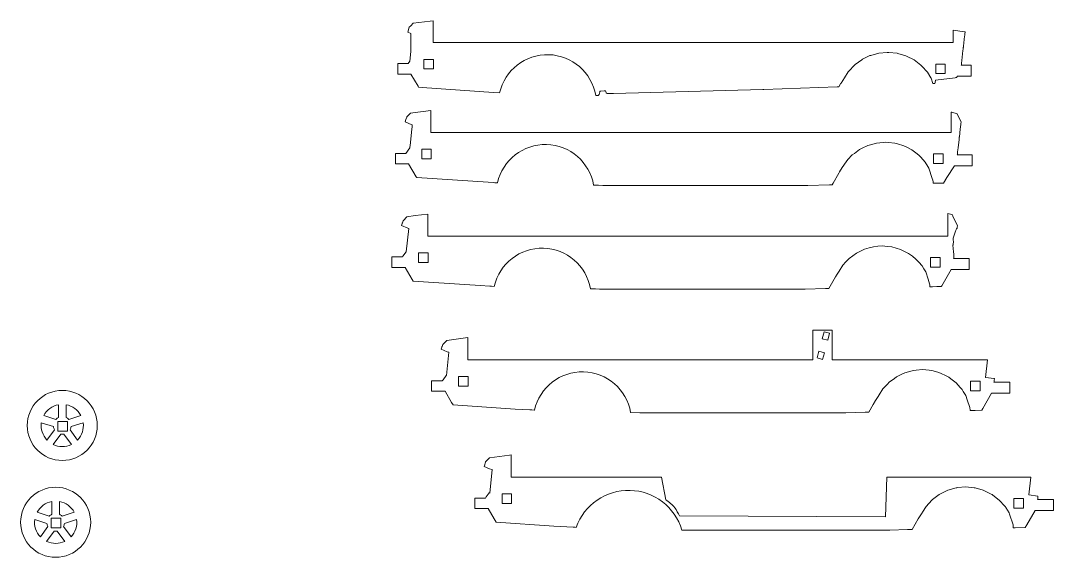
# Model space of a CAD drawing. Header units: millimetres. Extents: x -3396 to 75, y -180 to 2055.
# Drawn here: x -2489 to -1953, y 1776 to 2055 of the extents above; entities that cross this region are included whole.
import ezdxf

# ---------------------------------------------------------------- set-up
doc = ezdxf.new("R2010")
doc.units = ezdxf.units.MM

msp = doc.modelspace()

# ---------------------------------------------------------------- linework, layer by layer
at = {"color": 7, "linetype": 'Continuous', "lineweight": 15}
for p, q in [((-2286.07, 2052.2), (-2284.82, 2053.49)), ((-2284.82, 2053.49), (-2275.94, 2054.63)), ((-2274.51, 2054.81), (-2275.94, 2054.63)), ((-2274.51, 2043.4), (-2274.51, 2054.81)), ((-2287.64, 2048.87), (-2287.48, 2049.36)), ((-2286.09, 2048.22), (-2287.64, 2048.87)), ((-2287.48, 2049.36), (-2287, 2050.91)), ((-2286.85, 2051.4), (-2287, 2050.91)), ((-2286.85, 2051.4), (-2286.07, 2052.2)), ((-2285.98, 2038.87), (-2286.09, 2048.22)), ((-1998.63, 2049.1), (-2004.51, 2049.83)), ((-2004.51, 2049.83), (-2004.51, 2043.4)), ((-1998.47, 2049.05), (-1998.63, 2049.1)), ((-1998.46, 2047.96), (-1998.55, 2047.21)), ((-1998.47, 2049.05), (-1998.37, 2048.81)), ((-1998.37, 2048.77), (-1998.46, 2047.96)), ((-1998.37, 2048.77), (-1998.37, 2048.81)), ((-2004.51, 2043.4), (-2274.51, 2043.4)), ((-1998.6, 2046.81), (-1999.21, 2041.51)), ((-1998.56, 2047.17), (-1998.6, 2046.81)), ((-1998.55, 2047.21), (-1998.56, 2047.17)), ((-2286.51, 2033.71), (-2285.98, 2038.87)), ((-2043.12, 2037.92), (-2047.3, 2036.77)), ((-2038.78, 2038.3), (-2043.12, 2037.92)), ((-2038.39, 2038.33), (-2038.78, 2038.3)), ((-2038, 2038.29), (-2038.39, 2038.33)), ((-2033.65, 2037.86), (-2038, 2038.29)), ((-2033.29, 2037.76), (-2033.65, 2037.86)), ((-2029.09, 2036.54), (-2033.29, 2037.76)), ((-1999.46, 2039.3), (-2000.05, 2034.18)), ((-1999.37, 2040.09), (-1999.46, 2039.3)), ((-1999.37, 2040.09), (-1999.36, 2040.14)), ((-1999.27, 2040.97), (-1999.36, 2040.19)), ((-1999.36, 2040.19), (-1999.36, 2040.14)), ((-1999.26, 2041.01), (-1999.27, 2040.97)), ((-1999.21, 2041.51), (-1999.26, 2041.01)), ((-2287.87, 2032.57), (-2292.78, 2032.57)), ((-2292.78, 2027.12), (-2292.78, 2032.57)), ((-2287.87, 2032.57), (-2287.39, 2032.57)), ((-2287.39, 2032.57), (-2287.35, 2032.63)), ((-2287.35, 2032.63), (-2286.51, 2033.71)), ((-2279.32, 2034.74), (-2274.32, 2034.74)), ((-2279.32, 2029.74), (-2279.32, 2034.74)), ((-2274.32, 2034.74), (-2274.32, 2029.74)), ((-2055.79, 2031.74), (-2058.7, 2028.6)), ((-2055.43, 2032.01), (-2055.79, 2031.74)), ((-2051.98, 2034.57), (-2055.43, 2032.01)), ((-2051.58, 2034.76), (-2051.98, 2034.57)), ((-2047.71, 2036.65), (-2051.58, 2034.76)), ((-2047.3, 2036.77), (-2047.71, 2036.65)), ((-2028.77, 2036.38), (-2029.09, 2036.54)), ((-2024.85, 2034.4), (-2028.77, 2036.38)), ((-2021.34, 2031.72), (-2024.85, 2034.4)), ((-2021.07, 2031.52), (-2021.34, 2031.72)), ((-2013.61, 2032.31), (-2008.61, 2032.31)), ((-2013.61, 2027.31), (-2013.61, 2032.31)), ((-2008.61, 2032.31), (-2008.61, 2027.31)), ((-2000.29, 2032.13), (-2000.41, 2031.8)), ((-1995.15, 2031.8), (-2000.41, 2031.8)), ((-2000.28, 2032.19), (-2000.29, 2032.14)), ((-2000.29, 2032.13), (-2000.29, 2032.14)), ((-2000.19, 2032.98), (-2000.28, 2032.19)), ((-2000.18, 2033.04), (-2000.19, 2032.98)), ((-2000.1, 2033.79), (-2000.18, 2033.04)), ((-2000.05, 2034.18), (-2000.1, 2033.79)), ((-1995.15, 2031.8), (-1995.15, 2026.03)), ((-2292.78, 2027.12), (-2285.97, 2027.12)), ((-2282.29, 2020.86), (-2285.97, 2027.12)), ((-2274.32, 2029.74), (-2279.32, 2029.74)), ((-2059.01, 2028.26), (-2060.97, 2025.16)), ((-2058.7, 2028.6), (-2059.01, 2028.26)), ((-2020.85, 2031.27), (-2021.07, 2031.52)), ((-2017.89, 2028), (-2020.85, 2031.27)), ((-2016.1, 2025.09), (-2017.89, 2028)), ((-2008.61, 2027.31), (-2013.61, 2027.31)), ((-2281.99, 2020.32), (-2282.29, 2020.86)), ((-2062.84, 2022.33), (-2063.93, 2020.41)), ((-2062.76, 2022.45), (-2062.84, 2022.33)), ((-2060.97, 2025.16), (-2062.76, 2022.45)), ((-2015.98, 2024.89), (-2016.1, 2025.09)), ((-2015.98, 2024.89), (-2015.1, 2022.18)), ((-2015.1, 2022.18), (-2014.48, 2022.2)), ((-2014.48, 2022.2), (-2014.01, 2022.21)), ((-2013.93, 2022.8), (-2014.01, 2022.21)), ((-2013.93, 2022.8), (-2013.7, 2023.92)), ((-2003.44, 2025.22), (-2013.7, 2023.92)), ((-2003.17, 2025.27), (-2003.44, 2025.22)), ((-2002.85, 2025.29), (-2003.17, 2025.27)), ((-2002.85, 2025.29), (-2002.36, 2026.03)), ((-1995.15, 2026.03), (-2002.36, 2026.03)), ((-2280.14, 2020.1), (-2281.99, 2020.32)), ((-2280.14, 2020.1), (-2243.05, 2017.5)), ((-2243.05, 2017.5), (-2239.96, 2017.33)), ((-2189.97, 2016.06), (-2190.07, 2016.06)), ((-2189.97, 2016.06), (-2188.76, 2016.02)), ((-2188.76, 2016.02), (-2188.34, 2016.52)), ((-2187.94, 2017.87), (-2188.34, 2016.52)), ((-2187.94, 2017.87), (-2187.89, 2018.22)), ((-2187.89, 2018.22), (-2187.45, 2018.24)), ((-2185.73, 2018.34), (-2187.45, 2018.24)), ((-2185.05, 2018.33), (-2185.73, 2018.34)), ((-2184.9, 2018.12), (-2185.05, 2018.33)), ((-2184.63, 2017.39), (-2184.9, 2018.12)), ((-2184.21, 2016.99), (-2184.63, 2017.39)), ((-2184.21, 2016.99), (-2184.12, 2016.99)), ((-2184.12, 2016.99), (-2181.53, 2017.04)), ((-2180.77, 2017.06), (-2181.53, 2017.04)), ((-2180.77, 2017.06), (-2103.34, 2019.04)), ((-2103.34, 2019.04), (-2102.9, 2019.05)), ((-2102.9, 2019.05), (-2064.7, 2020.39)), ((-2064.7, 2020.39), (-2063.93, 2020.41)), ((-2288.57, 2003.53), (-2288.19, 2004.76)), ((-2288.19, 2004.76), (-2288.14, 2004.82)), ((-2288.14, 2004.82), (-2286.16, 2006.86)), ((-2286.16, 2006.86), (-2284.96, 2007.01)), ((-2284.96, 2007.01), (-2275.61, 2008.21)), ((-2275.61, 1996.77), (-2275.61, 2008.21)), ((-2005.61, 2007.36), (-2005.28, 2007.32)), ((-2005.61, 2007.36), (-2005.61, 1996.77)), ((-2005.28, 2007.32), (-2002.4, 2006.42)), ((-2002.4, 2006.42), (-2000.45, 2002.18)), ((-2288.98, 2002.23), (-2288.59, 2003.46)), ((-2285.47, 2000.77), (-2288.98, 2002.23)), ((-2288.59, 2003.46), (-2288.58, 2003.5)), ((-2288.58, 2003.5), (-2288.57, 2003.53)), ((-2285.53, 1998.66), (-2285.43, 1999.61)), ((-2285.32, 2000.72), (-2285.47, 2000.77)), ((-2285.43, 1999.61), (-2285.38, 2000.05)), ((-2285.38, 2000.05), (-2285.37, 2000.23)), ((-2285.37, 2000.23), (-2285.32, 2000.72)), ((-2000.58, 2000.98), (-2000.87, 1998.5)), ((-2000.55, 2001.25), (-2000.58, 2000.98)), ((-2000.54, 2001.33), (-2000.55, 2001.25)), ((-2000.45, 2002.18), (-2000.54, 2001.41)), ((-2000.54, 2001.41), (-2000.54, 2001.33)), ((-2286.45, 1989.82), (-2285.53, 1998.66)), ((-2005.61, 1996.77), (-2275.61, 1996.77)), ((-2001.36, 1994.26), (-2001.44, 1993.51)), ((-2001.35, 1994.34), (-2001.36, 1994.26)), ((-2001.32, 1994.6), (-2001.35, 1994.34)), ((-2000.87, 1998.5), (-2001.32, 1994.6)), ((-2288.63, 1985.93), (-2286.55, 1988.82)), ((-2286.55, 1988.82), (-2286.52, 1989.11)), ((-2286.52, 1989.11), (-2286.5, 1989.32)), ((-2286.5, 1989.32), (-2286.45, 1989.82)), ((-2048.84, 1990.02), (-2051.83, 1988.56)), ((-2047.48, 1990.4), (-2048.84, 1990.02)), ((-2044.25, 1991.29), (-2047.48, 1990.4)), ((-2040.9, 1991.58), (-2044.25, 1991.29)), ((-2039.52, 1991.7), (-2040.9, 1991.58)), ((-2038.15, 1991.56), (-2039.52, 1991.7)), ((-2034.78, 1991.23), (-2038.15, 1991.56)), ((-2033.48, 1990.85), (-2034.78, 1991.23)), ((-2030.22, 1989.91), (-2033.48, 1990.85)), ((-2029.02, 1989.3), (-2030.22, 1989.91)), ((-2025.98, 1987.77), (-2029.02, 1989.3)), ((-2001.98, 1988.86), (-2002.23, 1986.68)), ((-2001.48, 1993.17), (-2001.98, 1988.86)), ((-2001.44, 1993.51), (-2001.48, 1993.17)), ((-2294.07, 1985.93), (-2288.94, 1985.93)), ((-2294.07, 1980.49), (-2294.07, 1985.93)), ((-2288.94, 1985.93), (-2288.63, 1985.93)), ((-2280.42, 1988.1), (-2275.42, 1988.1)), ((-2280.42, 1983.1), (-2280.42, 1988.1)), ((-2275.42, 1988.1), (-2275.42, 1983.1)), ((-2056.92, 1985.1), (-2059.16, 1982.68)), ((-2055.76, 1985.96), (-2056.92, 1985.1)), ((-2053.11, 1987.94), (-2055.76, 1985.96)), ((-2051.83, 1988.56), (-2053.11, 1987.94)), ((-2023.25, 1985.69), (-2025.98, 1987.77)), ((-2022.2, 1984.89), (-2023.25, 1985.69)), ((-2021.32, 1983.91), (-2022.2, 1984.89)), ((-2019.02, 1981.37), (-2021.32, 1983.91)), ((-2014.71, 1985.68), (-2009.71, 1985.68)), ((-2014.71, 1980.68), (-2014.71, 1985.68)), ((-2009.71, 1985.68), (-2009.71, 1980.68)), ((-2002.48, 1985.23), (-2002.5, 1985.17)), ((-2002.5, 1985.17), (-1994.65, 1985.17)), ((-2002.37, 1985.51), (-2002.48, 1985.23)), ((-2002.28, 1986.27), (-2002.37, 1985.51)), ((-2002.27, 1986.35), (-2002.28, 1986.27)), ((-2002.23, 1986.68), (-2002.27, 1986.35)), ((-1994.65, 1985.17), (-1994.65, 1979.4)), ((-2287.21, 1980.49), (-2294.07, 1980.49)), ((-2283.26, 1973.77), (-2287.21, 1980.49)), ((-2275.42, 1983.1), (-2280.42, 1983.1)), ((-2062.09, 1978.53), (-2063.47, 1976.44)), ((-2060.14, 1981.62), (-2062.09, 1978.53)), ((-2059.16, 1982.68), (-2060.14, 1981.62)), ((-2017.63, 1979.11), (-2019.02, 1981.37)), ((-2017.11, 1978.25), (-2017.63, 1979.11)), ((-2015.37, 1972.89), (-2017.11, 1978.25)), ((-2009.71, 1980.68), (-2014.71, 1980.68)), ((-2003.88, 1979.4), (-2007.82, 1973.43)), ((-1994.65, 1979.4), (-2003.88, 1979.4)), ((-2283.01, 1973.36), (-2283.26, 1973.77)), ((-2245.89, 1970.92), (-2283.01, 1973.36)), ((-2063.97, 1975.69), (-2066.89, 1970.53)), ((-2063.47, 1976.44), (-2063.97, 1975.69)), ((-2015.08, 1972.01), (-2015.37, 1972.89)), ((-2007.82, 1973.43), (-2009.48, 1970.56)), ((-2243.39, 1970.76), (-2245.89, 1970.92)), ((-2243.36, 1970.76), (-2243.39, 1970.76)), ((-2242.48, 1970.73), (-2243.36, 1970.76)), ((-2241.06, 1970.7), (-2242.48, 1970.73)), ((-2189.85, 1969.39), (-2191.17, 1969.42)), ((-2188.75, 1969.36), (-2189.85, 1969.39)), ((-2188.72, 1969.36), (-2188.75, 1969.36)), ((-2188.67, 1969.36), (-2188.72, 1969.36)), ((-2186.45, 1969.3), (-2188.67, 1969.36)), ((-2186.4, 1969.3), (-2186.45, 1969.3)), ((-2080.18, 1969.3), (-2186.4, 1969.3)), ((-2080.03, 1969.31), (-2080.18, 1969.3)), ((-2068.73, 1969.62), (-2080.03, 1969.31)), ((-2068.6, 1969.62), (-2068.73, 1969.62)), ((-2068.59, 1969.62), (-2068.6, 1969.62)), ((-2067.9, 1969.64), (-2068.59, 1969.62)), ((-2067.82, 1969.64), (-2067.9, 1969.64)), ((-2067.39, 1969.64), (-2067.82, 1969.64)), ((-2066.89, 1970.53), (-2067.39, 1969.64)), ((-2014.95, 1971.16), (-2015.08, 1972.01)), ((-2014.93, 1971.05), (-2014.95, 1971.16)), ((-2014.93, 1970.54), (-2014.93, 1971.05)), ((-2014.93, 1970.48), (-2014.93, 1970.54)), ((-2013.87, 1970.49), (-2014.93, 1970.48)), ((-2013.06, 1970.51), (-2013.87, 1970.49)), ((-2009.89, 1970.56), (-2013.06, 1970.51)), ((-2009.48, 1970.56), (-2009.89, 1970.56)), ((-2290.08, 1951), (-2289.9, 1951.18)), ((-2289.9, 1951.18), (-2288.05, 1953.09)), ((-2288.05, 1953.09), (-2283.8, 1953.64)), ((-2283.8, 1953.64), (-2277.25, 1954.48)), ((-2277.25, 1943), (-2277.25, 1954.48)), ((-2007.25, 1954.8), (-2005.89, 1954.39)), ((-2007.25, 1954.8), (-2007.25, 1943)), ((-2005.89, 1954.39), (-2005.41, 1954.24)), ((-2005.41, 1954.24), (-2004.97, 1954.1)), ((-2004.97, 1954.1), (-2004.64, 1953.38)), ((-2004.64, 1953.38), (-2002.37, 1948.42)), ((-2290.87, 1948.47), (-2290.51, 1949.62)), ((-2287.59, 1947.1), (-2290.87, 1948.47)), ((-2290.51, 1949.62), (-2290.47, 1949.73)), ((-2290.47, 1949.73), (-2290.44, 1949.84)), ((-2290.44, 1949.84), (-2290.08, 1951)), ((-2288.38, 1934.82), (-2287.12, 1946.95)), ((-2287.12, 1946.95), (-2287.59, 1947.1)), ((-2003.03, 1946.36), (-2003.53, 1945.07)), ((-2002.84, 1946.77), (-2003.03, 1946.36)), ((-2002.74, 1946.92), (-2002.84, 1946.77)), ((-2002.69, 1946.96), (-2002.74, 1946.92)), ((-2002.53, 1947.02), (-2002.69, 1946.96)), ((-2002.52, 1947.13), (-2002.53, 1947.02)), ((-2002.46, 1947.6), (-2002.52, 1947.13)), ((-2002.37, 1948.42), (-2002.46, 1947.66)), ((-2002.46, 1947.66), (-2002.46, 1947.6)), ((-2007.25, 1943), (-2277.25, 1943)), ((-2003.53, 1945.07), (-2004.55, 1941.96)), ((-2004.55, 1941.96), (-2004.49, 1941.61)), ((-2004.49, 1941.61), (-2004.48, 1941.11)), ((-2004.48, 1941.11), (-2004.44, 1940.01)), ((-2052.62, 1935.23), (-2054.78, 1934.17)), ((-2050.51, 1936.26), (-2052.62, 1935.23)), ((-2048.21, 1936.89), (-2050.51, 1936.26)), ((-2045.93, 1937.52), (-2048.21, 1936.89)), ((-2043.56, 1937.73), (-2045.93, 1937.52)), ((-2041.19, 1937.93), (-2043.56, 1937.73)), ((-2038.84, 1937.7), (-2041.19, 1937.93)), ((-2036.46, 1937.46), (-2038.84, 1937.7)), ((-2034.21, 1936.81), (-2036.46, 1937.46)), ((-2031.9, 1936.14), (-2034.21, 1936.81)), ((-2029.82, 1935.09), (-2031.9, 1936.14)), ((-2027.65, 1934), (-2029.82, 1935.09)), ((-2004.62, 1938.5), (-2004.68, 1938.26)), ((-2004.68, 1938.26), (-2004.4, 1934.87)), ((-2004.57, 1938.91), (-2004.62, 1938.5)), ((-2004.44, 1940.01), (-2004.57, 1938.91)), ((-2295.92, 1932.17), (-2290.55, 1932.17)), ((-2295.92, 1926.72), (-2295.92, 1932.17)), ((-2290.55, 1932.17), (-2290.41, 1932.17)), ((-2290.41, 1932.17), (-2290.15, 1932.53)), ((-2290.15, 1932.53), (-2288.38, 1934.82)), ((-2282.06, 1934.34), (-2277.06, 1934.34)), ((-2282.06, 1929.34), (-2282.06, 1934.34)), ((-2277.06, 1934.34), (-2277.06, 1929.34)), ((-2058.59, 1931.34), (-2060.17, 1929.64)), ((-2056.65, 1932.78), (-2058.59, 1931.34)), ((-2054.78, 1934.17), (-2056.65, 1932.78)), ((-2025.72, 1932.53), (-2027.65, 1934)), ((-2023.88, 1931.12), (-2025.72, 1932.53)), ((-2022.34, 1929.42), (-2023.88, 1931.12)), ((-2016.36, 1931.92), (-2011.36, 1931.92)), ((-2016.36, 1926.92), (-2016.36, 1931.92)), ((-2011.36, 1931.92), (-2011.36, 1926.92)), ((-2004.4, 1934.87), (-2004.28, 1933.71)), ((-2004.35, 1931.42), (-2004.36, 1931.4)), ((-2004.36, 1931.4), (-1996.16, 1931.4)), ((-2004.28, 1931.75), (-2004.35, 1931.42)), ((-2004.28, 1933.71), (-2004.23, 1933.35)), ((-2004.19, 1932.55), (-2004.28, 1931.75)), ((-2004.23, 1933.35), (-2004.2, 1933.23)), ((-2004.2, 1933.23), (-2004.18, 1933.19)), ((-2004.12, 1933.12), (-2004.19, 1932.57)), ((-2004.19, 1932.57), (-2004.19, 1932.55)), ((-2004.18, 1933.19), (-2004.12, 1933.14)), ((-2004.12, 1933.14), (-2004.12, 1933.12)), ((-1996.16, 1931.4), (-1996.16, 1925.63)), ((-2288.99, 1926.72), (-2295.92, 1926.72)), ((-2285.3, 1920.45), (-2288.99, 1926.72)), ((-2277.06, 1929.34), (-2282.06, 1929.34)), ((-2063.77, 1924.77), (-2064.74, 1923.3)), ((-2061.82, 1927.86), (-2063.77, 1924.77)), ((-2060.17, 1929.64), (-2061.82, 1927.86)), ((-2020.7, 1927.6), (-2022.34, 1929.42)), ((-2019.71, 1925.99), (-2020.7, 1927.6)), ((-2018.78, 1924.49), (-2019.71, 1925.99)), ((-2017.54, 1920.66), (-2018.78, 1924.49)), ((-2011.36, 1926.92), (-2016.36, 1926.92)), ((-2005.59, 1925.63), (-2010.51, 1917.17)), ((-1996.16, 1925.63), (-2005.59, 1925.63)), ((-2284.8, 1919.59), (-2285.3, 1920.45)), ((-2250.11, 1917.31), (-2284.8, 1919.59)), ((-2065.65, 1921.93), (-2067.69, 1918.32)), ((-2064.74, 1923.3), (-2065.65, 1921.93)), ((-2016.76, 1918.24), (-2017.54, 1920.66)), ((-2245.06, 1916.99), (-2250.11, 1917.31)), ((-2245.01, 1916.99), (-2245.06, 1916.99)), ((-2244.18, 1916.97), (-2245.01, 1916.99)), ((-2242.71, 1916.93), (-2244.18, 1916.97)), ((-2191.49, 1915.62), (-2192.81, 1915.66)), ((-2190.46, 1915.6), (-2191.49, 1915.62)), ((-2190.4, 1915.6), (-2190.46, 1915.6)), ((-2190.27, 1915.59), (-2190.4, 1915.6)), ((-2188.2, 1915.54), (-2190.27, 1915.59)), ((-2188.07, 1915.54), (-2188.2, 1915.54)), ((-2081.86, 1915.54), (-2188.07, 1915.54)), ((-2081.36, 1915.55), (-2081.86, 1915.54)), ((-2070.76, 1915.85), (-2081.36, 1915.55)), ((-2070.27, 1915.86), (-2070.76, 1915.85)), ((-2070.24, 1915.86), (-2070.27, 1915.86)), ((-2069.57, 1915.87), (-2070.24, 1915.86)), ((-2069.37, 1915.87), (-2069.57, 1915.87)), ((-2069.07, 1915.88), (-2069.37, 1915.87)), ((-2067.69, 1918.32), (-2069.07, 1915.88)), ((-2016.66, 1917.64), (-2016.76, 1918.24)), ((-2016.61, 1917.29), (-2016.66, 1917.64)), ((-2016.61, 1916.92), (-2016.61, 1917.29)), ((-2016.61, 1916.71), (-2016.61, 1916.92)), ((-2015.85, 1916.72), (-2016.61, 1916.71)), ((-2015.27, 1916.73), (-2015.85, 1916.72)), ((-2013.01, 1916.77), (-2015.27, 1916.73)), ((-2012.04, 1916.78), (-2013.01, 1916.77)), ((-2010.72, 1916.8), (-2012.04, 1916.78)), ((-2010.51, 1917.17), (-2010.72, 1916.8)), ((-2067.41, 1894.18), (-2077.38, 1894.18)), ((-2077.38, 1894.18), (-2077.38, 1878.81)), ((-2071.58, 1893.34), (-2072.53, 1889.77)), ((-2068.68, 1892.57), (-2071.58, 1893.34)), ((-2069.63, 1889), (-2068.68, 1892.57)), ((-2067.41, 1878.81), (-2067.41, 1894.18)), ((-2269.48, 1886.81), (-2269.16, 1887.13)), ((-2269.16, 1887.13), (-2267.44, 1888.9)), ((-2267.44, 1888.9), (-2260.15, 1889.84)), ((-2260.15, 1889.84), (-2256.41, 1890.32)), ((-2256.41, 1878.81), (-2256.41, 1890.32)), ((-2072.53, 1889.77), (-2069.63, 1889)), ((-2270.26, 1884.28), (-2269.93, 1885.35)), ((-2267.21, 1883.01), (-2270.26, 1884.28)), ((-2269.93, 1885.35), (-2269.87, 1885.54)), ((-2269.87, 1885.54), (-2269.81, 1885.74)), ((-2269.81, 1885.74), (-2269.48, 1886.81)), ((-2266.27, 1882.73), (-2267.53, 1870.6)), ((-2266.42, 1882.75), (-2267.21, 1883.01)), ((-2266.27, 1882.73), (-2266.42, 1882.75)), ((-2074.26, 1883.24), (-2075.18, 1879.8)), ((-2071.36, 1882.47), (-2074.26, 1883.24)), ((-2072.28, 1879.03), (-2071.36, 1882.47)), ((-2077.38, 1878.81), (-2256.41, 1878.81)), ((-2075.18, 1879.8), (-2072.28, 1879.03)), ((-1986.76, 1878.81), (-2067.41, 1878.81)), ((-1987.83, 1869.57), (-1986.76, 1878.81)), ((-2030.92, 1871.47), (-2033.97, 1869.98)), ((-2029.7, 1872.07), (-2030.92, 1871.47)), ((-2026.44, 1872.97), (-2029.7, 1872.07)), ((-2025.11, 1873.34), (-2026.44, 1872.97)), ((-2023.73, 1873.45), (-2025.11, 1873.34)), ((-2020.38, 1873.74), (-2023.73, 1873.45)), ((-2017.05, 1873.41), (-2020.38, 1873.74)), ((-2015.64, 1873.28), (-2017.05, 1873.41)), ((-2012.45, 1872.35), (-2015.64, 1873.28)), ((-2011.08, 1871.95), (-2012.45, 1872.35)), ((-2008.12, 1870.46), (-2011.08, 1871.95)), ((-2275.27, 1867.98), (-2269.7, 1867.98)), ((-2275.27, 1862.53), (-2275.27, 1867.98)), ((-2269.7, 1867.98), (-2269.34, 1868.49)), ((-2269.34, 1868.49), (-2267.68, 1870.62)), ((-2267.53, 1870.6), (-2267.68, 1870.62)), ((-2261.22, 1870.15), (-2256.22, 1870.15)), ((-2261.22, 1865.15), (-2261.22, 1870.15)), ((-2256.22, 1870.15), (-2256.22, 1865.15)), ((-2038.68, 1866.17), (-2041, 1863.67)), ((-2037.78, 1867.15), (-2038.68, 1866.17)), ((-2035.05, 1869.18), (-2037.78, 1867.15)), ((-2033.97, 1869.98), (-2035.05, 1869.18)), ((-2006.84, 1869.81), (-2008.12, 1870.46)), ((-2005.69, 1868.94), (-2006.84, 1869.81)), ((-2003.06, 1866.93), (-2005.69, 1868.94)), ((-2000.86, 1864.5), (-2003.06, 1866.93)), ((-1995.51, 1867.73), (-1990.51, 1867.73)), ((-1995.51, 1862.73), (-1995.51, 1867.73)), ((-1990.51, 1867.73), (-1990.51, 1862.73)), ((-1983.25, 1869.04), (-1987.83, 1869.57)), ((-1983.3, 1867.56), (-1983.37, 1867.25)), ((-1983.37, 1867.25), (-1983.37, 1867.21)), ((-1983.37, 1867.21), (-1975.17, 1867.21)), ((-1983.22, 1868.31), (-1983.3, 1867.56)), ((-1983.25, 1869.04), (-1983.14, 1868.95)), ((-1983.21, 1868.38), (-1983.22, 1868.31)), ((-1983.16, 1868.8), (-1983.21, 1868.38)), ((-1983.14, 1868.95), (-1983.16, 1868.8)), ((-1975.17, 1867.21), (-1975.17, 1861.44)), ((-2268.28, 1862.53), (-2275.27, 1862.53)), ((-2264.85, 1856.7), (-2268.28, 1862.53)), ((-2256.22, 1865.15), (-2261.22, 1865.15)), ((-2042.96, 1860.58), (-2043.51, 1859.74)), ((-2041, 1863.67), (-2042.96, 1860.58)), ((-1999.88, 1863.41), (-2000.86, 1864.5)), ((-1999.29, 1862.45), (-1999.88, 1863.41)), ((-1997.97, 1860.3), (-1999.29, 1862.45)), ((-1997.22, 1858.01), (-1997.97, 1860.3)), ((-1990.51, 1862.73), (-1995.51, 1862.73)), ((-1984.61, 1861.44), (-1989.21, 1853.53)), ((-1975.17, 1861.44), (-1984.61, 1861.44)), ((-2468.96, 1848.89), (-2468.96, 1855.53)), ((-2464.96, 1848.89), (-2464.96, 1855.53)), ((-2264.09, 1855.4), (-2264.85, 1856.7)), ((-2231.83, 1853.28), (-2264.09, 1855.4)), ((-2046, 1855.68), (-2048.25, 1851.69)), ((-2044.83, 1857.74), (-2046, 1855.68)), ((-2043.51, 1859.74), (-2044.83, 1857.74)), ((-1995.94, 1854.05), (-1997.22, 1858.01)), ((-2470.29, 1847.92), (-2476.6, 1849.97)), ((-2463.63, 1847.92), (-2457.32, 1849.97)), ((-2224.25, 1852.8), (-2231.83, 1853.28)), ((-2224.16, 1852.8), (-2224.25, 1852.8)), ((-2223.39, 1852.78), (-2224.16, 1852.8)), ((-2223.3, 1852.78), (-2223.39, 1852.78)), ((-2223.16, 1852.78), (-2223.3, 1852.78)), ((-2222, 1852.75), (-2223.16, 1852.78)), ((-2221.86, 1852.74), (-2222, 1852.75)), ((-2167.26, 1851.35), (-2171.96, 1851.47)), ((-2061.04, 1851.35), (-2167.26, 1851.35)), ((-2060.19, 1851.37), (-2061.04, 1851.35)), ((-2050.3, 1851.65), (-2060.19, 1851.37)), ((-2049.46, 1851.67), (-2050.3, 1851.65)), ((-2049.41, 1851.67), (-2049.46, 1851.67)), ((-2048.76, 1851.68), (-2049.41, 1851.67)), ((-2048.42, 1851.69), (-2048.76, 1851.68)), ((-2048.25, 1851.69), (-2048.42, 1851.69)), ((-1995.88, 1853.69), (-1995.94, 1854.05)), ((-1995.79, 1853.1), (-1995.88, 1853.69)), ((-1995.79, 1852.88), (-1995.79, 1853.1)), ((-1995.79, 1852.52), (-1995.79, 1852.88)), ((-1995.34, 1852.53), (-1995.79, 1852.52)), ((-1994.99, 1852.54), (-1995.34, 1852.53)), ((-1993.63, 1852.56), (-1994.99, 1852.54)), ((-1993.05, 1852.57), (-1993.63, 1852.56)), ((-1989.74, 1852.61), (-1993.05, 1852.57)), ((-1989.21, 1853.53), (-1989.74, 1852.61)), ((-2471.52, 1844.12), (-2477.84, 1846.17)), ((-2469.28, 1841.86), (-2469.28, 1846.86)), ((-2469.28, 1846.86), (-2464.28, 1846.86)), ((-2464.28, 1846.86), (-2464.28, 1841.86)), ((-2462.4, 1844.12), (-2456.08, 1846.17)), ((-2471.02, 1842.56), (-2474.92, 1837.19)), ((-2467.78, 1840.21), (-2471.69, 1834.84)), ((-2464.28, 1841.86), (-2469.28, 1841.86)), ((-2466.14, 1840.21), (-2462.24, 1834.84)), ((-2462.91, 1842.56), (-2459, 1837.19)), ((-2246.78, 1826.36), (-2245.19, 1828.01)), ((-2245.19, 1828.01), (-2234.86, 1829.33)), ((-2234.86, 1829.33), (-2233.91, 1829.45)), ((-2233.91, 1817.92), (-2233.91, 1829.45)), ((-2248.01, 1823.38), (-2247.7, 1824.37)), ((-2245.19, 1822.21), (-2248.01, 1823.38)), ((-2247.7, 1824.37), (-2247.62, 1824.64)), ((-2247.62, 1824.64), (-2247.53, 1824.92)), ((-2247.53, 1824.92), (-2247.22, 1825.91)), ((-2247.22, 1825.91), (-2246.78, 1826.36)), ((-2244.08, 1821.84), (-2245.19, 1822.21)), ((-2243.78, 1821.81), (-2245.04, 1809.69)), ((-2243.78, 1821.81), (-2244.08, 1821.84)), ((-2155.91, 1817.92), (-2233.91, 1817.92)), ((-2155.91, 1817.92), (-2153.76, 1806.21)), ((-2039.6, 1797.34), (-2038.91, 1817.92)), ((-1964.27, 1817.92), (-2038.91, 1817.92)), ((-1964.27, 1817.92), (-1965.33, 1808.67)), ((-2003.03, 1812.33), (-2007.23, 1811.17)), ((-2002.65, 1812.44), (-2003.03, 1812.33)), ((-2002.26, 1812.47), (-2002.65, 1812.44)), ((-1997.91, 1812.85), (-2002.26, 1812.47)), ((-1993.6, 1812.42), (-1997.91, 1812.85)), ((-1993.18, 1812.38), (-1993.6, 1812.42)), ((-1989.04, 1811.18), (-1993.18, 1812.38)), ((-2252.91, 1807.08), (-2247.35, 1807.08)), ((-2252.91, 1806.86), (-2252.91, 1807.08)), ((-2252.91, 1801.63), (-2252.91, 1806.86)), ((-2247.35, 1807.08), (-2246.87, 1807.74)), ((-2246.87, 1807.74), (-2245.34, 1809.71)), ((-2245.04, 1809.69), (-2245.34, 1809.72)), ((-2245.34, 1809.71), (-2245.34, 1809.72)), ((-2238.72, 1809.25), (-2233.72, 1809.25)), ((-2238.72, 1804.25), (-2238.72, 1809.25)), ((-2233.72, 1809.25), (-2233.72, 1804.25)), ((-2011.79, 1808.87), (-2015.32, 1806.25)), ((-2011.5, 1809.08), (-2011.79, 1808.87)), ((-2007.57, 1811), (-2011.5, 1809.08)), ((-2007.23, 1811.17), (-2007.57, 1811)), ((-1988.62, 1811.05), (-1989.04, 1811.18)), ((-1984.78, 1809.12), (-1988.62, 1811.05)), ((-1984.38, 1808.92), (-1984.78, 1809.12)), ((-1984.01, 1808.64), (-1984.38, 1808.92)), ((-1980.6, 1806.04), (-1984.01, 1808.64)), ((-1973.01, 1806.83), (-1968.01, 1806.83)), ((-1973.01, 1801.83), (-1973.01, 1806.83)), ((-1968.01, 1806.83), (-1968.01, 1801.83)), ((-1965.33, 1808.67), (-1960.6, 1808.13)), ((-1960.67, 1806.66), (-1960.74, 1806.37)), ((-1960.59, 1807.36), (-1960.67, 1806.66)), ((-1960.6, 1808.13), (-1960.51, 1808.05)), ((-1960.58, 1807.48), (-1960.59, 1807.36)), ((-1960.54, 1807.78), (-1960.58, 1807.48)), ((-1960.51, 1808.05), (-1960.54, 1807.78)), ((-2472.39, 1805.27), (-2472.39, 1798.63)), ((-2468.39, 1798.63), (-2468.39, 1805.27)), ((-2245.93, 1801.63), (-2252.91, 1801.63)), ((-2242.75, 1796.24), (-2245.93, 1801.63)), ((-2233.72, 1804.25), (-2238.72, 1804.25)), ((-2018.54, 1802.77), (-2020.49, 1799.68)), ((-2015.55, 1806), (-2018.54, 1802.77)), ((-2015.32, 1806.25), (-2015.55, 1806)), ((-1977.74, 1802.87), (-1980.6, 1806.04)), ((-1977.42, 1802.52), (-1977.74, 1802.87)), ((-1977.22, 1802.2), (-1977.42, 1802.52)), ((-1975.5, 1799.4), (-1977.22, 1802.2)), ((-1968.01, 1801.83), (-1973.01, 1801.83)), ((-1960.74, 1806.37), (-1960.75, 1806.31)), ((-1960.75, 1806.31), (-1952.54, 1806.31)), ((-1952.54, 1806.31), (-1952.54, 1800.55)), ((-2481.27, 1795.92), (-2474.95, 1793.87)), ((-2473.71, 1797.67), (-2480.03, 1799.72)), ((-2472.71, 1791.61), (-2472.71, 1796.61)), ((-2472.71, 1796.61), (-2467.71, 1796.61)), ((-2467.71, 1796.61), (-2467.71, 1791.61)), ((-2460.74, 1799.72), (-2467.06, 1797.67)), ((-2465.83, 1793.87), (-2459.51, 1795.92)), ((-2241.74, 1794.5), (-2242.75, 1796.24)), ((-2146.57, 1797.79), (-2039.6, 1797.34)), ((-2022.66, 1796.33), (-2025.79, 1790.79)), ((-2022.37, 1796.84), (-2022.66, 1796.33)), ((-2020.63, 1799.47), (-2022.37, 1796.84)), ((-2020.49, 1799.68), (-2020.63, 1799.47)), ((-1975.26, 1798.64), (-1975.5, 1799.4)), ((-1973.48, 1793.15), (-1975.26, 1798.64)), ((-1961.98, 1800.55), (-1966.26, 1793.18)), ((-1952.54, 1800.55), (-1961.98, 1800.55)), ((-2474.44, 1792.3), (-2478.35, 1786.93)), ((-2467.71, 1791.61), (-2472.71, 1791.61)), ((-2462.43, 1786.93), (-2466.33, 1792.3)), ((-2211.9, 1792.54), (-2241.74, 1794.5)), ((-2201.79, 1791.91), (-2211.9, 1792.54)), ((-2201.67, 1791.9), (-2201.79, 1791.91)), ((-2200.96, 1791.88), (-2201.67, 1791.9)), ((-2200.84, 1791.88), (-2200.96, 1791.88)), ((-2200.66, 1791.88), (-2200.84, 1791.88)), ((-2200.23, 1791.87), (-2200.66, 1791.88)), ((-2144.8, 1790.45), (-2145.35, 1790.46)), ((-2038.58, 1790.45), (-2144.8, 1790.45)), ((-2037.38, 1790.48), (-2038.58, 1790.45)), ((-2028.19, 1790.74), (-2037.38, 1790.48)), ((-2026.99, 1790.77), (-2028.19, 1790.74)), ((-2026.92, 1790.77), (-2026.99, 1790.77)), ((-2026.3, 1790.78), (-2026.92, 1790.77)), ((-2025.83, 1790.79), (-2026.3, 1790.78)), ((-2025.79, 1790.79), (-2025.83, 1790.79)), ((-1973.46, 1793.03), (-1973.48, 1793.15)), ((-1973.33, 1792.2), (-1973.46, 1793.03)), ((-1973.33, 1792.13), (-1973.33, 1792.2)), ((-1973.33, 1791.63), (-1973.33, 1792.13)), ((-1973.18, 1791.63), (-1973.33, 1791.63)), ((-1973.06, 1791.63), (-1973.18, 1791.63)), ((-1972.61, 1791.64), (-1973.06, 1791.63)), ((-1972.41, 1791.64), (-1972.61, 1791.64)), ((-1967.11, 1791.71), (-1972.41, 1791.64)), ((-1966.26, 1793.18), (-1967.11, 1791.71)), ((-2475.11, 1784.58), (-2471.21, 1789.96)), ((-2469.57, 1789.96), (-2465.66, 1784.58))]:
    msp.add_line(p, q, dxfattribs=at)
for centre in [(-2466.96, 1844.74), (-2470.39, 1794.49)]:
    msp.add_circle(centre, 18.18, dxfattribs=at)
for centre, radius, start, end in [((-2215.14, 2011.71), 25.45, 9.8316, 167.2408), ((-2216.24, 1965.08), 25.45, 9.8316, 167.2408), ((-2217.89, 1911.31), 25.45, 9.8316, 167.2408), ((-2197.04, 1847.12), 25.45, 9.8316, 167.2408), ((-2466.96, 1844.74), 10.97, 100.4949, 151.5051), ((-2466.96, 1844.74), 10.97, 28.4949, 79.5051), ((-2466.96, 1844.74), 10.97, 172.4949, 223.5051), ((-2466.96, 1844.74), 4.6, 187.7306, 208.2694), ((-2466.96, 1844.74), 4.6, 115.7306, 136.2694), ((-2466.96, 1844.74), 4.6, 43.7306, 64.2694), ((-2466.96, 1844.74), 4.6, 331.7306, 352.2694), ((-2466.96, 1844.74), 10.97, 316.4949, 7.5051), ((-2466.96, 1844.74), 4.6, 259.7306, 280.2694), ((-2466.96, 1844.74), 10.97, 244.4949, 295.5051), ((-2173.02, 1782.17), 28.89, 16.6842, 160.3901), ((-2470.39, 1794.49), 10.97, 100.4949, 151.5051), ((-2470.39, 1794.49), 10.97, 28.4949, 79.5051), ((-2470.39, 1794.49), 10.97, 172.4949, 223.5051), ((-2470.39, 1794.49), 4.6, 115.7306, 136.2694), ((-2470.39, 1794.49), 4.6, 43.7306, 64.2694), ((-2470.39, 1794.49), 10.97, 316.4949, 7.5051), ((-2470.39, 1794.49), 4.6, 187.7306, 208.2694), ((-2470.39, 1794.49), 4.6, 331.7306, 352.2694), ((-2470.39, 1794.49), 4.6, 259.7306, 280.2694), ((-2470.39, 1794.49), 10.97, 244.4949, 295.5051)]:
    msp.add_arc(centre, radius, start, end, dxfattribs=at)
msp.add_open_spline([(-2153.76, 1806.21), (-2152.89, 1805.61), (-2151.16, 1804.42), (-2148.55, 1801.68), (-2147.32, 1799.27), (-2146.57, 1797.79)], degree=3, knots=[0, 0, 0, 0, 0.283068, 0.559411, 1, 1, 1, 1], dxfattribs=at)

doc.saveas('drawing.dxf')
